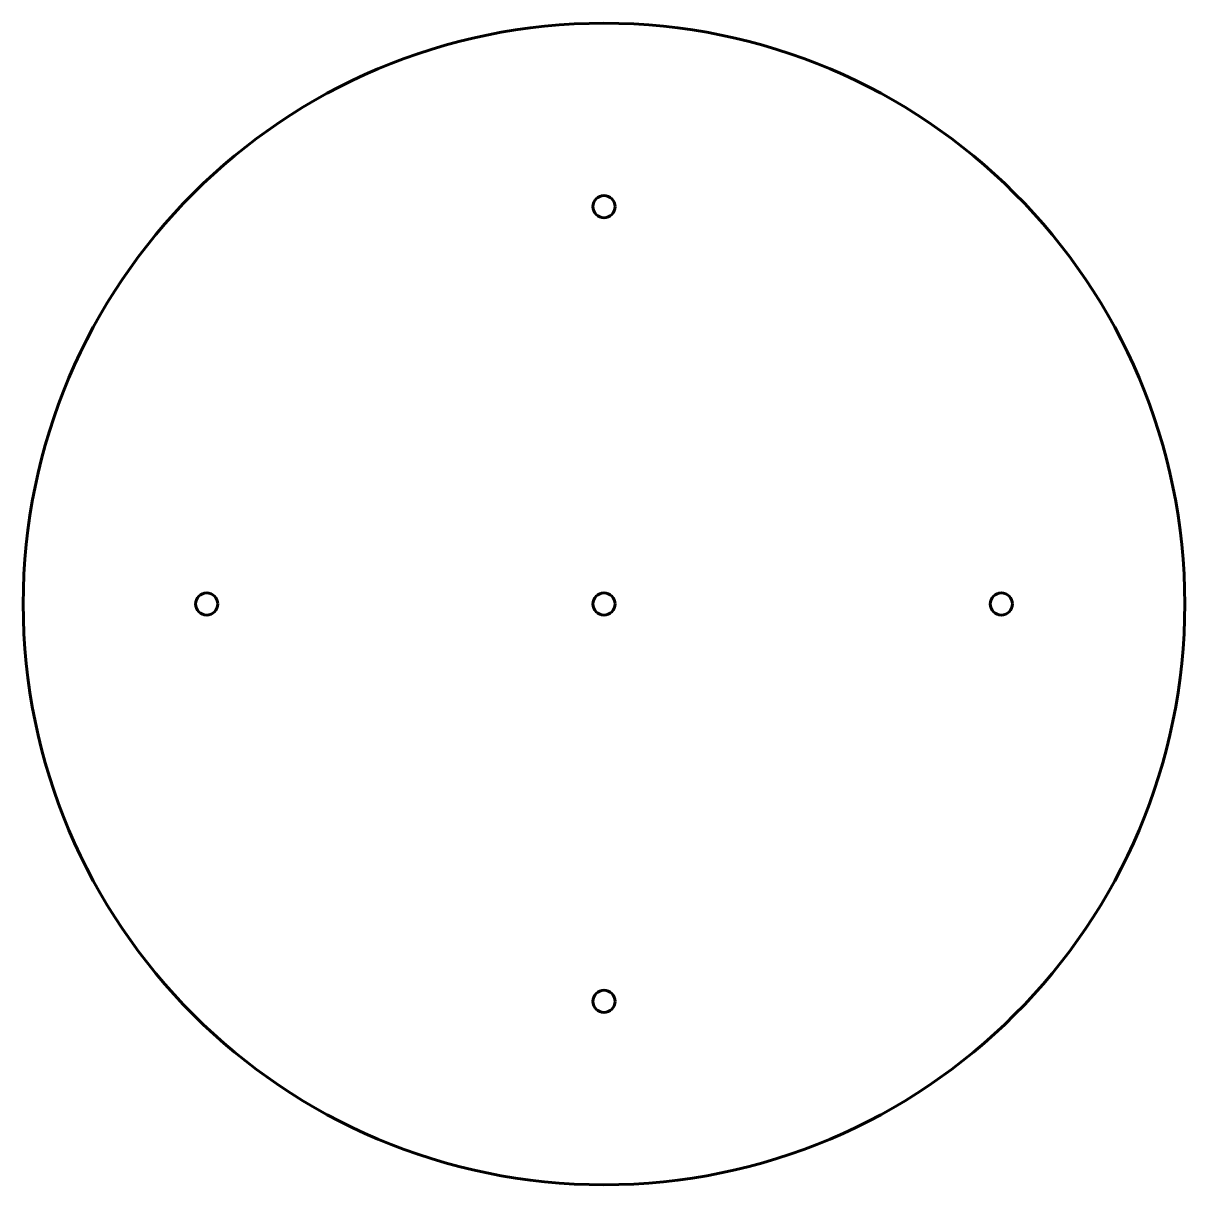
# Model space of a CAD drawing. Header units: millimetres. Extents: x 410 to 855, y -229 to 216.
import ezdxf

# ---------------------------------------------------------------- set-up
doc = ezdxf.new("R2010")
doc.units = ezdxf.units.MM
doc.linetypes.add('K5LT_BASIC', pattern=[0])

msp = doc.modelspace()

# ---------------------------------------------------------------- linework, layer by layer
at = {"color": 150, "linetype": 'K5LT_BASIC', "lineweight": 60, "true_color": 0x0080ff}
for centre, radius in [((632.88, -6.5), 222.5), ((632.88, 145.75), 4.25), ((480.68, -6.5), 4.25), ((632.88, -6.5), 4.25), ((785.13, -6.5), 4.25), ((632.88, -158.75), 4.25)]:
    msp.add_circle(centre, radius, dxfattribs=at)

doc.saveas('drawing.dxf')
